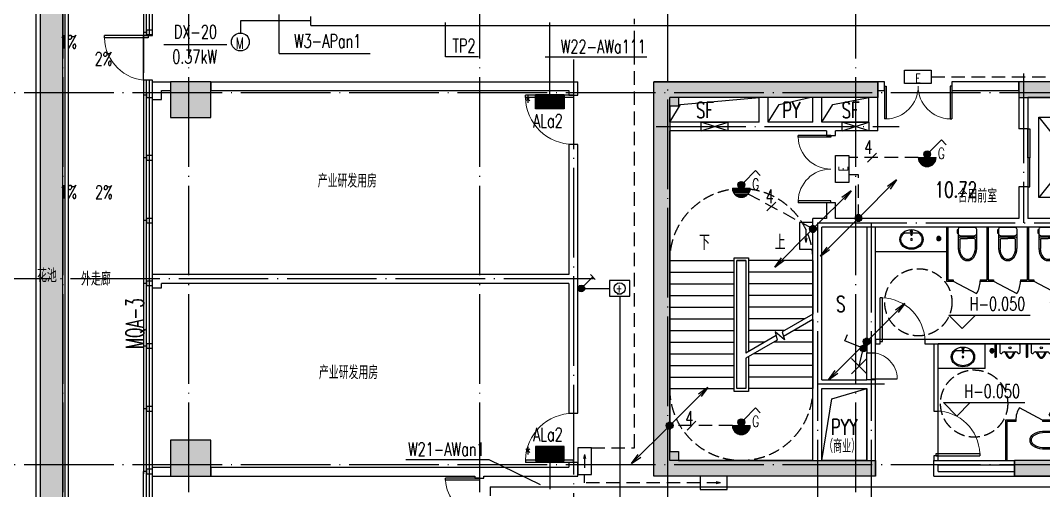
# Model space of a CAD drawing. Extents: x 1980812 to 2226895, y -554123 to 281606.
# Drawn here: x 1992917 to 2015767, y 109814 to 120303 of the extents above; entities that cross this region are included whole.
import ezdxf
from ezdxf.enums import TextEntityAlignment as Align

# ---------------------------------------------------------------- set-up
doc = ezdxf.new("R2010")
doc.units = 0
doc.header["$LTSCALE"] = 1000
doc.header["$MEASUREMENT"] = 0
for name, pattern in [('CONTINOUS', [0]), ('DASH', [0.35, 0.25, -0.1]), ('DOTE', [2.42, 2, -0.2, 0.02, -0.2]), ('DQXX', [4.5, 3, -1.5])]:
    doc.linetypes.add(name, pattern=pattern)
for name, color, linetype in [('$TD_AUDIT_GENERATED_(158)', 8, 'Continuous'), ('$TD_AUDIT_GENERATED_(1F3)', 7, 'Continuous'), ('$TD_AUDIT_GENERATED_(210)', 8, 'Continuous'), ('$TD_AUDIT_GENERATED_(24E)', 8, 'Continuous'), ('$TD_AUDIT_GENERATED_(2762)', 8, 'Continuous'), ('$TD_AUDIT_GENERATED_(276D)', 8, 'Continuous'), ('$TD_AUDIT_GENERATED_(2A51)', 8, 'Continuous'), ('$TD_AUDIT_GENERATED_(356C)', 8, 'Continuous'), ('$TD_AUDIT_GENERATED_(517)', 8, 'CONTINOUS'), ('$TD_AUDIT_GENERATED_(54A)', 8, 'Continuous'), ('1', 1, 'Continuous'), ('A-FLOR-LAND', 8, 'Continuous'), ('A-FLOR-PFIX', 8, 'Continuous'), ('A-FLOR-TPTN', 8, 'Continuous'), ('COLU', 8, 'Continuous'), ('COLU_HATCH', 8, 'Continuous'), ('CURTWALL', 8, 'Continuous'), ('DIM_ELEV', 8, 'Continuous'), ('DIM_SYMB', 8, 'Continuous'), ('dote', 8, 'DOTE'), ('DQ1', 1, 'Continuous'), ('DQ2', 2, 'Continuous'), ('DQ7', 7, 'Continuous'), ('DQK1', 1, 'Continuous'), ('DQK7', 7, 'Continuous'), ('DQqj', 1, 'Continuous'), ('DQX', 2, 'DQXX'), ('LINE', 8, 'Continuous'), ('PUB_TEXT', 8, 'Continuous'), ('STAIR', 8, 'Continuous'), ('WALL', 7, 'Continuous'), ('WINDOW', 8, 'Continuous')]:
    doc.layers.add(name, color=color, linetype=linetype)
doc.styles.add('_TCH_DIM', font='SIMPLEX', dxfattribs={"bigfont": 'GBCBIG'})
doc.styles.add('D8', font='txtw.shx', dxfattribs={"width": 0.7, "bigfont": 'hztxtw.shx'})
doc.styles.add('HZF', font='ROMANS2', dxfattribs={"width": 0.7, "bigfont": 'HZDF2'})
doc.styles.add('HZTXTW', font='txtw.shx', dxfattribs={"width": 0.6, "bigfont": 'hztxtw.shx'})

# ---------------------------------------------------------------- blocks, each defined once
blk = doc.blocks.new('$TD_AUDIT_GENERATED_(9F)')
at = {"layer": 'dote'}
for p, q in [((-2800, 30469), (-2800, -6248)), ((0, 30469), (0, -6248)), ((6500, 30469), (6500, -6248)), ((14900, 30469), (14900, -6248)), ((10700, 29972), (10700, -5320)), ((56413, 15600), (-8454, 15600)), ((9046, 11450), (-6998, 11450)), ((56413, 7300), (-8454, 7300))]:
    blk.add_line(p, q, dxfattribs=at)
blk = doc.blocks.new('$DorLib2D$00000001')
for p, q in [((0.45, 0.975), (0.5, 0.975)), ((0.45, 0), (0.45, 0.975)), ((0.5, 0), (0.5, 0.975)), ((0.5, 0), (0.45, 0))]:
    blk.add_line(p, q)
at = {"lineweight": 13}
blk.add_arc((0.475, 0), 0.975, 91.4693, 180, dxfattribs=at)
blk = doc.blocks.new('$DorLib2D$00000002')
for p, q in [((-0.5, 0), (-0.5, 0.4875)), ((-0.475, 0.4875), (-0.5, 0.4875)), ((-0.475, 0), (-0.475, 0.4875)), ((0.475, 0), (0.475, 0.4875)), ((0.475, 0.4875), (0.5, 0.4875)), ((0.5, 0), (0.5, 0.4875)), ((-0.5, 0), (-0.475, 0)), ((0.5, 0), (0.475, 0))]:
    blk.add_line(p, q)
at = {"lineweight": 13}
for centre, start, end in [((-0.4875, 0), 0, 88.53072), ((0.4875, 0), 91.46928, 180)]:
    blk.add_arc(centre, 0.4875, start, end, dxfattribs=at)
blk = doc.blocks.new('A$C5CD355C1')
at = {"layer": 'A-FLOR-LAND'}
h = blk.add_hatch(dxfattribs=at)
h.set_pattern_fill('GRASS', color=256, scale=50)
h.set_pattern_definition([(90, (-3008715.91, 301493.59), (-99.7795475, 99.7795475), [26.458066, -173.101015]), (45, (-3008715.91, 301493.6), (-99.7796155, 99.7796155), [26.458066, -114.651615]), (135, (-3008715.91, 301493.6), (-99.7796155, -99.7796155), [26.458066, -114.651615])])
h.paths.add_polyline_path([(-2800, 2700), (48900, 2700), (48900, -26200), (-2800, -26200)], flags=16)
h.paths.add_polyline_path([(-3300, 3200), (49400, 3200), (49400, -26700), (-3300, -26700)])
at = {"layer": '$TD_AUDIT_GENERATED_(158)'}
for p, q in [((-3400, -26750), (-3400, 3300)), ((-3300, -26650), (-3300, 3200))]:
    blk.add_line(p, q, dxfattribs=at)
at = {"layer": '$TD_AUDIT_GENERATED_(24E)'}
for p, q in [((-2800, -26150), (-2800, 2700)), ((-2750, -26100), (-2750, 2650)), ((-2680, -26030), (-2680, 2580))]:
    blk.add_line(p, q, dxfattribs=at)
at = {"layer": 'CURTWALL'}
for p, q in [((-1000, -5650), (-1000, -6420)), ((-933, -6420), (-933, -5650)), ((-867, -6420), (-867, -5650)), ((-800, -6420), (-800, -5650)), ((-1000, -5800), (-1000, -7250)), ((-1000, -7420), (-1000, -6420)), ((-1000, -6420), (-800, -6420)), ((-800, -7420), (-1000, -7420)), ((-1000, -7420), (-1000, -16150)), ((-933, -16150), (-933, -7420)), ((-867, -16150), (-867, -7420)), ((-800, -16150), (-800, -7420)), ((-1000, -25280), (-1000, -16150)), ((-933, -25280), (-933, -16150)), ((-867, -25280), (-867, -16150)), ((-800, -25280), (-800, -16150))]:
    blk.add_line(p, q, dxfattribs=at)
at = {"layer": 'dote'}
blk.add_line((8600, -6953), (8600, -16722), dxfattribs=at)
at = {"layer": 'WALL'}
for p, q in [((-800, -7850), (-800, -7450)), ((-800, -7450), (-400, -7450)), ((-400, -7450), (-400, -7650)), ((500, -7450), (8700, -7450)), ((500, -7450), (500, -7650)), ((8700, -7750), (8700, -7450)), ((-600, -7850), (-600, -7650)), ((-600, -7650), (-400, -7650)), ((500, -7650), (8500, -7650)), ((8500, -7650), (8500, -7750)), ((8500, -7750), (8700, -7750)), ((-800, -7850), (-600, -7850)), ((8700, -8850), (8500, -8850)), ((8500, -8850), (8500, -11750)), ((8700, -11850), (8700, -8850)), ((8500, -11750), (-800, -11750)), ((-800, -12050), (-800, -11750)), ((8700, -14850), (8700, -11850)), ((-800, -12050), (-600, -12050)), ((8500, -11950), (-600, -11950)), ((-600, -12050), (-600, -11950)), ((8500, -11950), (8500, -14850)), ((8500, -14850), (8700, -14850)), ((8700, -15950), (8500, -15950)), ((8500, -15950), (8500, -16050)), ((8700, -16250), (8700, -15950)), ((-800, -16050), (-400, -16050)), ((-400, -16050), (-400, -16250)), ((500, -16050), (6500, -16050)), ((500, -16050), (500, -16250)), ((6500, -16050), (8500, -16050)), ((-800, -16250), (-400, -16250)), ((500, -16250), (6400, -16250)), ((6400, -16250), (6400, -16300)), ((6400, -16300), (6600, -16300)), ((6600, -16300), (6600, -16250)), ((6600, -16250), (8700, -16250))]:
    blk.add_line(p, q, dxfattribs=at)
at = {"layer": 'CURTWALL', "xscale": 1000, "yscale": 1000, "zscale": 200, "rotation": 89.99999998904832}
blk.add_blockref('$DorLib2D$00000001', (-900, -6920), dxfattribs=at)
at = {"layer": 'WINDOW'}
for name, p, xscale, yscale, zscale, rotation in [('$DorLib2D$00000001', (8600, -8300), 1100, 1100, 1100, 90), ('$DorLib2D$00000001', (8600, -15400), -1100, 1100, -1100, 90), ('$DorLib2D$00000002', (6500, -17075), -1550, -1550, -1550, 270.0000000038195)]:
    blk.add_blockref(name, p, dxfattribs=dict(at, xscale=xscale, yscale=yscale, zscale=zscale, rotation=rotation))
blk = doc.blocks.new('A$C312424F2')
at = {"layer": '$TD_AUDIT_GENERATED_(1F3)', "style": 'D8', "width": 0.7}
for p in [(3551, -9712), (3578, -13987)]:
    blk.add_text('\\M+5B2FA\\M+5D2B5\\M+5D1D0\\M+5B7A2\\M+5D3C3\\M+5B7BF', height=300, rotation=0.0006, dxfattribs=at).set_placement(p, align=Align.MIDDLE_CENTER)
blk = doc.blocks.new('$TD_AUDIT_GENERATED_(2768)')
at = {"layer": '$TD_AUDIT_GENERATED_(276D)'}
blk.add_line((115028288, 22648046), (115028222, 22648046), dxfattribs=at)
for points in [[(115028222, 22648096), (115028225, 22648096), (115028225, 22647996), (115028222, 22647996)], [(115028288, 22648096), (115028422, 22648096), (115028422, 22647996), (115028288, 22647996)]]:
    blk.add_lwpolyline(points, close=True, dxfattribs=at)
blk = doc.blocks.new('$TD_AUDIT_GENERATED_(2763)')
at = {"layer": 'WINDOW', "xscale": -1, "rotation": 180}
for p in [(-115029222, 22641696), (-115029222, 22640296), (-115029222, 22638896), (-115029222, 22637496), (-115029222, 22636096), (-115029222, 22634696), (-115029222, 22633296), (-115029222, 22631896)]:
    blk.add_blockref('$TD_AUDIT_GENERATED_(2768)', p, dxfattribs=at)
blk = doc.blocks.new('A-WC4')
for p, q in [((-200, 475), (-200, 40)), ((200, 40), (200, 475)), ((-228, 57), (-228, 130)), ((-228, 130), (-210, 130)), ((-210, 57), (-228, 57)), ((-210, 130), (-210, 115)), ((-210, 115), (-200, 115)), ((-210, 72), (-210, 115)), ((-200, 72), (-210, 72)), ((-210, 72), (-210, 57)), ((180, 220), (-180, 220)), ((-160, 190), (160, 190)), ((-160, 0), (160, 0))]:
    blk.add_line(p, q)
at = {"color": 251}
for p, q in [((-170, 270), (-170, 476)), ((170, 270), (170, 475)), ((-150, 250), (0, 250)), ((150, 250), (0, 250))]:
    blk.add_line(p, q, dxfattribs=at)
for centre, radius, start, end in [((189, 460), 389, 144.5404, 177.815), ((0, 590), 160, 90, 143.2005), ((0, 590), 160, 36.7995, 90), ((-189, 460), 389, 2.185, 35.4596), ((-180, 240), 20, 180, 270), ((180, 240), 20, 270, 0), ((-160, 150), 40, 90, 180), ((-160, 40), 40, 180, 270), ((160, 150), 40, 0, 90), ((160, 40), 40, 270, 0)]:
    blk.add_arc(centre, radius, start, end)
for centre, radius, start, end in [((0, 590), 130, 90, 143.0508), ((0, 590), 130, 36.9492, 90), ((189, 460), 359, 144.5982, 177.815), ((-189, 460), 359, 2.185, 35.4018), ((-150, 270), 20, 180, 270), ((150, 270), 20, 270, 0)]:
    blk.add_arc(centre, radius, start, end, dxfattribs=at)
blk = doc.blocks.new('A-UR2')
for p, q in [((-61, 284), (-116, 188)), ((116, 188), (61, 284)), ((-225, 190), (-225, 30)), ((-195, 0), (195, 0)), ((-168, 190), (-171, 199)), ((154, 180), (-154, 180)), ((171, 199), (168, 190)), ((225, 30), (225, 190))]:
    blk.add_line(p, q)
at = {"color": 252}
for p, q in [((-39, 272), (-91, 180)), ((91, 180), (39, 272))]:
    blk.add_line(p, q, dxfattribs=at)
blk.add_circle((0, 90), 25, dxfattribs=at)
for centre, radius, start, end in [((0, 250), 70, 29.4871, 150.5129), ((-198, 190), 27.5, 18.9246, 180), ((-195, 30), 30, 180, 270), ((-154, 195), 15, 198.9246, 270), ((-129, 195), 15, 270, 330.5129), ((129, 195), 15, 209.4871, 270), ((154, 195), 15, 270, 341.0754), ((198, 190), 27.5, 0, 161.0754), ((195, 30), 30, 270, 0)]:
    blk.add_arc(centre, radius, start, end)
blk.add_arc((0, 250), 45, 29.4871, 150.5129, dxfattribs=at)
blk = doc.blocks.new('A-SINK-4')
for p, q in [((-158, 126), (-13, 126)), ((-13, 78), (-13, 170)), ((13, 78), (-13, 78)), ((13, 170), (13, 78)), ((13, 126), (158, 126))]:
    blk.add_line(p, q)
blk.add_circle((0, 270), 20)
for centre, radius, start, end in [((0, 88), 19.5, 133.6408, 46.2627), ((0, 170), 13.5, 0, 180)]:
    blk.add_arc(centre, radius, start, end)
at = {"extrusion": (0, 0, -1)}
blk.add_ellipse((0, 270), major_axis=(260, 0), ratio=0.846154, dxfattribs=at)
blk.add_ellipse((0, 270), major_axis=(-235, 0), ratio=0.829787, start_param=2.310338, end_param=7.11444)
blk = doc.blocks.new('$TwtSys$00000141')
for p, q in [((-94, 8), (-10, 92)), ((-94, 8), (-10, 92)), ((-87, -35), (35, 87)), ((-87, -35), (35, 87)), ((-66, -66), (66, 66)), ((-66, -66), (66, 66)), ((-32, -87), (88, 33)), ((-32, -87), (88, 33)), ((11, -92), (92, -11)), ((11, -92), (92, -11))]:
    blk.add_line(p, q)
blk.add_circle((0, 0), 94)
blk.add_circle((0, 0), 94)
blk = doc.blocks.new('tbharthaergar')
at = {"layer": '$TD_AUDIT_GENERATED_(517)'}
blk.add_lwpolyline([(4750, -6300), (4974, -5742), (6050, -5600)], dxfattribs=at)
blk.add_lwpolyline([(4750, -5600), (6050, -5600), (6050, -6300), (4750, -6300)], close=True, dxfattribs=at)
at = {"layer": 'A-FLOR-PFIX'}
for p, q in [((2035, -3550), (458, -3550)), ((2900, -6150), (2900, -5600)), ((2900, -6150), (1850, -6150))]:
    blk.add_line(p, q, dxfattribs=at)
at = {"layer": 'A-FLOR-TPTN'}
for p, q in [((2965, -3000), (2965, -4170)), ((3835, -3000), (3835, -4170)), ((3865, -3000), (3865, -4170)), ((4735, -3000), (4735, -4541)), ((4765, -3000), (4765, -4541)), ((4735, -3604), (4735, -4541)), ((4765, -3604), (4765, -4541)), ((2185, -4170), (2185, -4200)), ((2185, -4200), (2705, -4475)), ((2785, -4170), (2785, -4200)), ((2785, -4170), (2935, -4170)), ((2965, -4170), (3085, -4170)), ((3085, -4170), (3085, -4200)), ((3085, -4200), (3605, -4475)), ((3685, -4170), (3835, -4170)), ((3685, -4170), (3685, -4200)), ((3685, -4200), (3985, -4200)), ((3865, -4170), (3985, -4170)), ((3985, -4170), (3985, -4200)), ((3985, -4200), (4505, -4475)), ((4585, -4170), (4735, -4170)), ((4585, -4170), (4585, -4200)), ((4585, -4200), (4735, -4200)), ((4765, -4541), (4735, -4541)), ((4750, -5346), (4352, -4661)), ((4735, -5346), (4735, -5500)), ((4765, -5346), (4735, -5346)), ((4765, -5346), (4765, -5500)), ((3110, -5600), (3110, -5900)), ((3140, -5600), (3140, -5900)), ((3810, -5600), (3810, -5900)), ((3840, -5600), (3840, -5900)), ((3110, -5900), (3140, -5900)), ((3810, -5900), (3840, -5900)), ((4750, -6400), (4322, -7192)), ((4180, -7300), (3660, -7025)), ((3350, -7300), (3350, -8200)), ((3580, -7300), (3350, -7300)), ((3580, -7300), (3580, -7330)), ((4650, -7300), (4180, -7300)), ((4180, -7300), (4180, -7330)), ((3380, -7330), (3380, -8200)), ((3580, -7330), (3380, -7330)), ((4650, -7330), (4180, -7330)), ((3380, -8200), (3350, -8200))]:
    blk.add_line(p, q, dxfattribs=at)
for points in [[(2035, -3000), (2035, -4200), (2185, -4200)], [(2065, -3000), (2065, -4170), (2185, -4170)], [(2935, -3000), (2935, -4170)], [(2785, -4200), (2965, -4200)], [(2935, -4200), (3085, -4200)]]:
    blk.add_lwpolyline(points, dxfattribs=at)
for centre, radius, start, end in [((2273, -4200), 512, 327.4617, 359.9502), ((3173, -4200), 512, 327.4617, 359.9502), ((4073, -4200), 512, 327.4617, 359.9502), ((4836, -5532), 997, 95.7943, 119.0455), ((4092, -7300), 512, 147.4617, 179.9502), ((4723, -6508), 792, 239.6591, 271.9796)]:
    blk.add_arc(centre, radius, start, end, dxfattribs=at)
at = {"layer": 'LINE', "linetype": 'DASH'}
for centre in [(1404, -4673), (2650, -6933)]:
    blk.add_circle(centre, 750, dxfattribs=at)
at = {"layer": 'WALL'}
for p, q in [((550, -5500), (450, -5500)), ((450, -5500), (450, -5600)), ((450, -5600), (550, -5600)), ((550, -5600), (550, -5500)), ((1850, -5500), (1550, -5500)), ((1550, -5500), (1550, -5600)), ((1550, -5600), (1750, -5600)), ((1750, -5600), (1750, -7100)), ((4750, -5500), (1850, -5500)), ((1850, -7100), (1850, -5600)), ((4650, -5600), (1850, -5600)), ((4650, -5600), (4650, -6400)), ((6150, -5500), (4750, -5500)), ((6150, -5600), (4750, -5600)), ((4750, -5600), (4750, -6300)), ((6150, -5600), (6150, -5500)), ((4750, -6300), (6150, -6300)), ((6150, -6300), (6150, -6400)), ((4650, -6400), (6150, -6400)), ((1750, -7100), (1850, -7100)), ((4650, -8200), (4650, -7300)), ((4650, -7300), (4750, -7300)), ((4750, -8200), (4750, -7300)), ((1850, -8100), (1750, -8100)), ((1750, -8100), (1750, -8200)), ((1750, -8200), (1850, -8200)), ((1850, -8200), (1850, -8100)), ((4650, -8200), (4750, -8200))]:
    blk.add_line(p, q, dxfattribs=at)
at = {"layer": 'WINDOW'}
for p, q in [((1550, -5500), (550, -5500)), ((1850, -8100), (1850, -7100))]:
    blk.add_line(p, q, dxfattribs=at)
at = {"layer": '$TD_AUDIT_GENERATED_(54A)', "xscale": 0.5, "yscale": -0.5, "zscale": 0.5, "rotation": 180.0000000027541}
for p in [(1861, -3250), (3049, -5755)]:
    blk.add_blockref('$TwtSys$00000141', p, dxfattribs=at)
at = {"layer": 'A-FLOR-PFIX', "xscale": -1, "rotation": 180}
for name, p in [('A-SINK-4', (1250, -3000)), ('A-WC4', (2500, -3000)), ('A-WC4', (3400, -3000)), ('A-WC4', (4300, -3000)), ('A-WC4', (5450, -3000)), ('A-SINK-4', (2400, -5623))]:
    blk.add_blockref(name, p, dxfattribs=at)
at = {"layer": 'A-FLOR-PFIX', "rotation": 180}
for p in [(3450, -5600), (4150, -5600)]:
    blk.add_blockref('A-UR2', p, dxfattribs=at)
at = {"layer": 'A-FLOR-PFIX', "extrusion": (0, 0, -1), "zscale": -1, "rotation": 270}
blk.add_blockref('A-WC4', (-4650, -7750), dxfattribs=at)
at = {"layer": 'A-FLOR-PFIX', "extrusion": (0, 0, -1), "xscale": -1, "zscale": -1}
blk.add_blockref('A-WC4', (-5450, -8200), dxfattribs=at)
at = {"layer": 'WINDOW', "yscale": -1000}
for p, xscale, zscale, rotation in [((1050, -5550), 1000, 1000, 180.0000000140501), ((1800, -7600), -1000, -1000, 90.00000001289553)]:
    blk.add_blockref('$DorLib2D$00000001', p, dxfattribs=dict(at, xscale=xscale, zscale=zscale, rotation=rotation))
blk = doc.blocks.new('$DorLib2D$00000003')
blk.add_line((0.47, 0), (0.47, 0.97))
at = {"lineweight": 13}
blk.add_arc((0.47, 0), 0.97, 90, 180, dxfattribs=at)
blk = doc.blocks.new('A$C1E3758D0')
at = {"layer": '$TD_AUDIT_GENERATED_(1F3)'}
blk.add_line((-2500, -700), (-2500, -2000), dxfattribs=at)
at = {"layer": '$TD_AUDIT_GENERATED_(210)'}
for p, q in [((-9800, -750), (-9200, -550)), ((-9200, -750), (-9800, -550)), ((-6650, -750), (-6050, -550)), ((-6050, -750), (-6650, -550))]:
    blk.add_line(p, q, dxfattribs=at)
for points in [[(-10500, -550), (-10258, -162), (-8500, 0)], [(-8300, -550), (-8058, -162), (-7375, 0)], [(-7100, -550), (-6858, -162), (-6050, 0)], [(-7100, -8100), (-6877, -6726), (-6100, -6500)]]:
    blk.add_lwpolyline(points, dxfattribs=at)
for points in [[(-9800, -550), (-9200, -550), (-9200, -750), (-9800, -750)], [(-6650, -550), (-6050, -550), (-6050, -750), (-6650, -750)]]:
    blk.add_lwpolyline(points, close=True, dxfattribs=at)
at = {"layer": '$TD_AUDIT_GENERATED_(24E)'}
blk.add_lwpolyline([(-7100, -6500), (-6100, -6500), (-6100, -8100), (-7100, -8100)], close=True, dxfattribs=at)
at = {"layer": 'DIM_ELEV'}
for p, q in [((-3968, -5161), (-4268, -4861)), ((-4268, -4861), (-2450, -4861)), ((-3968, -5161), (-3668, -4861)), ((-4086, -7112), (-4386, -6812)), ((-4386, -6812), (-2568, -6812)), ((-4086, -7112), (-3786, -6812))]:
    blk.add_line(p, q, dxfattribs=at)
at = {"layer": 'DIM_SYMB'}
for points in [[(-9750, -3510, 0, 0, 0), (-9750, -7100, 0, 0, 0), (-8050, -7100, 0, 0, 0), (-8050, -5760, 80, 0, 0), (-8050, -5460, 0, 0, 0)], [(-8050, -3510, 0, 0, 0), (-8050, -4900, 80, 0, 0), (-8050, -5200, 0, 0, 0)]]:
    blk.add_lwpolyline(points, format="xyseb", dxfattribs=at)
at = {"layer": 'dote'}
for p, q in [((-2600, 535), (-2600, -2803)), ((-10800, -650), (-5378, -650)), ((-7200, -2800), (-7200, -9566)), ((-7200, -2800), (-200, -2800)), ((-6000, -2800), (-6000, -9566)), ((-5700, -6400), (-7200, -6400))]:
    blk.add_line(p, q, dxfattribs=at)
at = {"layer": 'STAIR'}
for p, q in [((-10500, -6500), (-10500, -3640)), ((-10500, -3640), (-9060, -3640)), ((-9060, -3580), (-8740, -3580)), ((-9060, -6560), (-9060, -3580)), ((-9000, -6500), (-9000, -3640)), ((-9000, -3640), (-8800, -3640)), ((-9000, -6500), (-9000, -3640)), ((-8800, -3640), (-9000, -3640)), ((-8800, -3640), (-8800, -5705)), ((-8800, -3640), (-8800, -5705)), ((-8740, -3580), (-8740, -5671)), ((-7300, -3640), (-8740, -3640)), ((-7300, -3640), (-7300, -4839)), ((-10500, -3900), (-9060, -3900)), ((-7300, -3900), (-8740, -3900)), ((-10500, -4160), (-9060, -4160)), ((-7300, -4160), (-8740, -4160)), ((-10500, -4420), (-9060, -4420)), ((-7300, -4420), (-8740, -4420)), ((-10500, -4680), (-9060, -4680)), ((-7300, -4680), (-8740, -4680)), ((-10500, -4940), (-9060, -4940)), ((-7475, -4940), (-8740, -4940)), ((-7300, -4839), (-7986, -5235)), ((-7300, -4955), (-7959, -5335)), ((-7300, -4955), (-7300, -6500)), ((-10500, -5200), (-9060, -5200)), ((-7925, -5200), (-8740, -5200)), ((-7939, -5407), (-8145, -5235)), ((-8145, -5235), (-8097, -5415)), ((-7986, -5235), (-7939, -5407)), ((-7300, -5200), (-7725, -5200)), ((-10500, -5460), (-9060, -5460)), ((-8124, -5315), (-8800, -5705)), ((-8097, -5415), (-8800, -5821)), ((-8375, -5460), (-8740, -5460)), ((-7300, -5460), (-8175, -5460)), ((-10500, -5720), (-9060, -5720)), ((-8800, -5821), (-8800, -6500)), ((-8800, -5821), (-8800, -6500)), ((-8740, -5786), (-8740, -6560)), ((-7300, -5720), (-8625, -5720)), ((-10500, -5980), (-9060, -5980)), ((-7300, -5980), (-8740, -5980)), ((-10500, -6240), (-9060, -6240)), ((-7300, -6240), (-8740, -6240)), ((-10500, -6500), (-9060, -6500)), ((-8740, -6560), (-9060, -6560)), ((-8800, -6500), (-9000, -6500)), ((-7300, -6500), (-8740, -6500))]:
    blk.add_line(p, q, dxfattribs=at)
at = {"layer": 'STAIR', "linetype": 'DASH'}
for centre, start, end in [((-8900, -3640), 0, 180), ((-8900, -6500), 180, 360)]:
    blk.add_arc(centre, 1600, start, end, dxfattribs=at)
at = {"layer": 'WALL'}
for p, q in [((-8400, 350), (-10850, 350)), ((-10850, -650), (-10850, 350)), ((-7200, 350), (-8400, 350)), ((-5850, 350), (-7200, 350)), ((-5850, -750), (-5850, 350)), ((-2700, 350), (-2700, -700)), ((-100, 350), (-2700, 350)), ((-2500, 0), (-2500, -700)), ((-200, 0), (-2500, 0)), ((-8500, 0), (-10500, 0)), ((-10500, -550), (-10500, 0)), ((-8500, -550), (-8500, 0)), ((-7300, 0), (-8300, 0)), ((-8300, -550), (-8300, 0)), ((-7300, -550), (-7300, 0)), ((-7100, -550), (-7100, 0)), ((-6050, 0), (-7100, 0)), ((-6050, -550), (-6050, 0)), ((-10850, -8450), (-10850, -650)), ((-8500, -550), (-10500, -550)), ((-7300, -550), (-8300, -550)), ((-6900, -550), (-7100, -550)), ((-6050, -550), (-6900, -550)), ((-8400, -750), (-10500, -750)), ((-10500, -8100), (-10500, -750)), ((-7200, -750), (-8400, -750)), ((-7000, -750), (-7200, -750)), ((-7000, -750), (-7000, -850)), ((-7000, -850), (-6800, -850)), ((-5850, -750), (-6800, -750)), ((-6800, -850), (-6800, -750)), ((-2500, -700), (-2700, -700)), ((-2700, -2000), (-2700, -2700)), ((-2500, -2000), (-2700, -2000)), ((-2500, -2000), (-2500, -2700)), ((-6800, -2350), (-7000, -2350)), ((-7000, -2350), (-7000, -2700)), ((-6800, -2700), (-6800, -2350)), ((-7300, -6400), (-7300, -2700)), ((-7000, -2700), (-7300, -2700)), ((-2700, -2700), (-6800, -2700)), ((-200, -2700), (-2500, -2700)), ((-7100, -6300), (-7100, -2900)), ((-6900, -2900), (-7100, -2900)), ((-2600, -2900), (-6900, -2900)), ((-6100, -2900), (-6100, -5700)), ((-5900, -2900), (-6100, -2900)), ((-5900, -5700), (-5900, -2900)), ((-200, -2900), (-2600, -2900)), ((-5800, -5400), (-5900, -5400)), ((-5900, -5400), (-5900, -5500)), ((-5800, -5500), (-5800, -5400)), ((-200, -5400), (-4800, -5400)), ((-4800, -5400), (-4800, -5500)), ((-6100, -5700), (-5900, -5700)), ((-5900, -5500), (-5800, -5500)), ((-4800, -5500), (-200, -5500)), ((-7100, -6300), (-6100, -6300)), ((-5900, -6300), (-6100, -6300)), ((-5900, -6400), (-5900, -6300)), ((-7300, -8100), (-7300, -6400)), ((-7100, -6500), (-6100, -6500)), ((-7100, -8100), (-7100, -6500)), ((-6100, -8100), (-6100, -6500)), ((-5900, -8100), (-5900, -6400)), ((-7300, -8100), (-10500, -8100)), ((-6100, -8100), (-7100, -8100)), ((-5900, -8100), (-5900, -8100)), ((-5900, -8450), (-5900, -8100)), ((-4600, -8100), (-2800, -8100)), ((-4600, -8450), (-4600, -8100)), ((-4500, -8200), (-2800, -8200)), ((-4500, -8350), (-4500, -8200)), ((-2800, -8100), (-2800, -8200)), ((-200, -8100), (-2800, -8100)), ((-2800, -8450), (-2800, -8100)), ((-7200, -8450), (-10850, -8450)), ((-6000, -8450), (-7200, -8450)), ((-5900, -8450), (-6000, -8450)), ((-4600, -8450), (-2800, -8450)), ((-4500, -8350), (-2800, -8350)), ((-100, -8450), (-2800, -8450))]:
    blk.add_line(p, q, dxfattribs=at)
at = {"layer": 'WINDOW', "color": 3}
for p, q in [((-828, -444), (-2253, -2233)), ((-2253, -444), (-828, -2233))]:
    blk.add_line(p, q, dxfattribs=at)
at = {"layer": 'WINDOW'}
for p, q in [((-4800, -5400), (-5800, -5400)), ((-6100, -6300, 200), (-6100, -5700, 200)), ((-5900, -6300, 200), (-5900, -5700, 200))]:
    blk.add_line(p, q, dxfattribs=at)
at = {"layer": 'WINDOW', "color": 3}
blk.add_lwpolyline([(-2253, -444), (-828, -444), (-828, -2233), (-2253, -2233)], close=True, dxfattribs=at)
at = {"layer": 'WINDOW'}
for points in [[(-2459, -1350), (-2500, -1350), (-2500, -700), (-2459, -700)], [(-2459, -1350), (-2500, -1350), (-2500, -2000), (-2459, -2000)]]:
    blk.add_lwpolyline(points, close=True, dxfattribs=at)
at = {"layer": 'WALL'}
blk.add_blockref('tbharthaergar', (-6350, 100), dxfattribs=at)
at = {"layer": 'WINDOW'}
for name, p, xscale, yscale, zscale, rotation in [('$DorLib2D$00000002', (-6900, -1600), 1500, 1500, 1500, 90.00000000192348), ('$DorLib2D$00000001', (-5300, -5450), 1000, -1000, 1000, 180.0000000140488), ('$DorLib2D$00000003', (-6000, -6000), -600, -600, -600, 90.00000000361328)]:
    blk.add_blockref(name, p, dxfattribs=dict(at, xscale=xscale, yscale=yscale, zscale=zscale, rotation=rotation))
at = {"layer": '$TD_AUDIT_GENERATED_(1F3)'}
for s, height, style, width, p in [('SF', 350, 'HZF', 0.7, (-9713, -284)), ('PY', 350, 'HZF', 0.7, (-7782, -284)), ('SF', 350, 'HZF', 0.7, (-6460, -284)), ('10.72', 350, 'HZF', 0.7, (-4106, -2059)), ('\\M+5A3A8\\M+5C9CC\\M+5D2B5\\M+5A3A9', 300, 'HZTXTW', 0.5, (-6648, -7783))]:
    blk.add_text(s, height=height, dxfattribs=dict(at, style=style, width=width)).set_placement(p, align=Align.MIDDLE_CENTER)
at = {"layer": '$TD_AUDIT_GENERATED_(1F3)', "style": 'D8', "width": 0.7}
blk.add_text('\\M+5BACF\\M+5D3C3\\M+5C7B0\\M+5CAD2', height=300, rotation=0.0006, dxfattribs=at).set_placement((-3629, -2198), align=Align.MIDDLE_CENTER)
at = {"layer": '$TD_AUDIT_GENERATED_(356C)', "style": 'HZF', "width": 0.7}
for s, p in [('S', (-6677, -4610)), ('PYY', (-6601, -7356))]:
    blk.add_text(s, height=350, dxfattribs=at).set_placement(p, align=Align.MIDDLE_CENTER)
at = {"layer": 'PUB_TEXT', "style": '_TCH_DIM'}
for s, p in [('\\M+5CFC2', (-9845, -3405)), ('\\M+5C9CF', (-8154, -3405))]:
    blk.add_text(s, height=337.6, dxfattribs=at).set_placement(p)
at = {"layer": 'PUB_TEXT', "style": '_TCH_DIM', "width": 0.705882}
for p in [(-3800, -4756), (-3918, -6707)]:
    blk.add_text('H-0.050', height=297.5, dxfattribs=at).set_placement(p)
blk = doc.blocks.new('$TD_AUDIT_GENERATED_(3B77)')
at = {"layer": 'COLU_HATCH'}
h = blk.add_hatch(color=256, dxfattribs=at)
h.dxf.hatch_style = 1
h.paths.add_polyline_path([(500, 15850), (-400, 15850), (-400, 15050), (500, 15050)])
h = blk.add_hatch(color=256, dxfattribs=at)
h.dxf.hatch_style = 1
h.paths.add_polyline_path([(15400, 15850), (15400, 15500), (10950, 15500), (10950, 15300), (10750, 15300), (10750, 7600), (10950, 7600), (10950, 7400), (15350, 7400), (15350, 7050), (10400, 7050), (10400, 15850)])
h = blk.add_hatch(color=256, dxfattribs=at)
h.dxf.hatch_style = 1
h.paths.add_polyline_path([(18550, 15850), (23650, 15850), (23650, 14850), (23450, 14850), (23450, 15500), (18550, 15500)])
h = blk.add_hatch(color=256, dxfattribs=at)
h.dxf.hatch_style = 1
h.paths.add_polyline_path([(18450, 7050), (23650, 7050), (23650, 8050), (23450, 8050), (23450, 7400), (18450, 7400)])
h = blk.add_hatch(color=256, dxfattribs=at)
h.dxf.hatch_style = 1
h.paths.add_polyline_path([(500, 7850), (-400, 7850), (-400, 7050), (500, 7050)])
at = {"layer": 'COLU'}
for points in [[(500, 15850), (-400, 15850), (-400, 15050), (500, 15050)], [(15400, 15850), (15400, 15500), (10950, 15500), (10950, 15300), (10750, 15300), (10750, 7600), (10950, 7600), (10950, 7400), (15350, 7400), (15350, 7050), (10400, 7050), (10400, 15850)], [(23650, 14850), (23650, 15850), (18550, 15850), (18550, 15500), (21050, 15500), (21050, 7400), (18450, 7400), (18450, 7050), (23650, 7050), (23650, 8050), (23450, 8050), (23450, 7400), (21250, 7400), (21250, 15500), (23450, 15500), (23450, 14850)], [(500, 7850), (-400, 7850), (-400, 7050), (500, 7050)]]:
    blk.add_lwpolyline(points, close=True, dxfattribs=at)
blk = doc.blocks.new('dd')
at = {"layer": 'DQK1', "color": 1}
for p, q in [((-200, 100), (200, 100)), ((-200, 92), (200, 92)), ((-196, 62), (196, 62)), ((-188, 32), (188, 32)), ((-174, 2), (174, 2)), ((-154, -28), (154, -28)), ((-122, -58), (122, -58)), ((-68, -88), (68, -88))]:
    blk.add_line(p, q, dxfattribs=at)
blk.add_arc((0, 100), 200, 180, 0, dxfattribs=at)
blk = doc.blocks.new('*X249')
at = {"color": 0}
for p, q in [((5315, 4110), (5515, 4110)), ((5320, 4140), (5510, 4140)), ((5320, 4080), (5510, 4080)), ((5335, 4170), (5495, 4170)), ((5335, 4050), (5495, 4050)), ((5371, 4200), (5459, 4200)), ((5372, 4020), (5459, 4020))]:
    blk.add_line(p, q, dxfattribs=at)
blk = doc.blocks.new('kg')
at = {"layer": 'DQK1'}
for p, q in [((53, 53), (318, 318)), ((318, 318), (424, 212))]:
    blk.add_line(p, q, dxfattribs=at)
blk.add_circle((0, 0), 75, dxfattribs=at)
at = {"layer": 'DQK1', "xscale": 0.75, "yscale": 0.75, "zscale": 0.75}
blk.add_blockref('*X249', (-4061, -3083), dxfattribs=at)
at = {"layer": 'DQK7', "style": 'D8', "width": 0.7}
blk.add_text('G', height=250, dxfattribs=at).set_placement((241, -107))
blk = doc.blocks.new('*X251')
at = {"color": 0}
for p, q in [((144, 3000), (256, 3000)), ((126, 2940), (274, 2940)), ((128, 2970), (272, 2970)), ((137, 2910), (263, 2910)), ((173, 2880), (227, 2880))]:
    blk.add_line(p, q, dxfattribs=at)
blk = doc.blocks.new('j')
at = {"layer": '1', "color": 7}
blk.add_line((850, 850), (850, 850), dxfattribs=at)
blk.add_line((850, 850), (850, 850), dxfattribs=at)
blk.add_line((850, 850), (850, 850), dxfattribs=at)
blk.add_line((850, 850), (850, 850), dxfattribs=at)
blk.add_line((850, 850), (850, 850), dxfattribs=at)
blk.add_line((850, 850), (850, 850), dxfattribs=at)
blk.add_line((850, 850), (850, 850), dxfattribs=at)
blk.add_line((850, 850), (850, 850), dxfattribs=at)
blk.add_line((850, 850), (850, 850), dxfattribs=at)
blk.add_line((850, 850), (850, 850), dxfattribs=at)
blk.add_line((850, 850), (850, 850), dxfattribs=at)
blk.add_line((850, 850), (850, 850), dxfattribs=at)
blk.add_line((850, 850), (850, 850), dxfattribs=at)
blk.add_line((850, 850), (850, 850), dxfattribs=at)
blk.add_line((850, 850), (850, 850), dxfattribs=at)
blk.add_line((850, 850), (850, 850), dxfattribs=at)
blk.add_line((850, 850), (850, 850), dxfattribs=at)
blk.add_line((850, 850), (850, 850), dxfattribs=at)
at = {"layer": 'DQK1'}
blk.add_circle((0, 0), 75, dxfattribs=at)
at = {"layer": 'DQK7'}
for p, q in [((0, 0), (850, 850)), ((850, 850), (647, 703)), ((850, 850), (703, 647))]:
    blk.add_line(p, q, dxfattribs=at)
at = {"layer": 'DQK1'}
blk.add_blockref('*X251', (-200, -2950), dxfattribs=at)
blk = doc.blocks.new('dyz')
at = {"layer": 'DQK1'}
for p, q in [((-300, 0), (300, 0)), ((-300, -300), (-300, 0)), ((300, 0), (300, -300)), ((300, -300), (-300, -300))]:
    blk.add_line(p, q, dxfattribs=at)
at = {"layer": 'DQK7'}
for q in [(-58, -127), (-58, -127), (150, -150), (-58, -173), (-58, -173)]:
    blk.add_line((-150, -150), q, dxfattribs=at)
blk = doc.blocks.new('P')
at = {"layer": 'DQK7'}
blk.add_line((-100, -100), (100, 100), dxfattribs=at)
blk = doc.blocks.new('4')
at = {"layer": 'DQK7', "linetype": 'ByBlock', "style": 'D8', "width": 0.7}
blk.add_text('4', height=300, dxfattribs=at).set_placement((-100, -193))
blk = doc.blocks.new('dyk')
at = {"layer": 'DQK1'}
for p, q in [((-300, 150), (300, 150)), ((-300, -150), (-300, 150)), ((300, 150), (300, -150)), ((300, -150), (-300, -150))]:
    blk.add_line(p, q, dxfattribs=at)
at = {"layer": 'DQK7', "style": 'D8', "width": 0.7}
blk.add_text('E', height=200, dxfattribs=at).set_placement((5, -31), align=Align.MIDDLE_CENTER)
blk = doc.blocks.new('*X245')
at = {"color": 0}
for p, q in [((8700, 8370), (9500, 8370)), ((8700, 8340), (9500, 8340)), ((8700, 8310), (9500, 8310)), ((8700, 8280), (9500, 8280)), ((8700, 8250), (9500, 8250)), ((8700, 8220), (9500, 8220)), ((8700, 8190), (9500, 8190)), ((8700, 8160), (9500, 8160)), ((8700, 8130), (9500, 8130)), ((8700, 8100), (9500, 8100)), ((8700, 8070), (9500, 8070)), ((8700, 8040), (9500, 8040)), ((8700, 8010), (9500, 8010))]:
    blk.add_line(p, q, dxfattribs=at)
blk = doc.blocks.new('XM')
at = {"layer": '1'}
for p, q in [((320, 168), (-320, 168)), ((-320, 168), (-320, -152)), ((320, -152), (320, 168)), ((-320, -152), (320, -152))]:
    blk.add_line(p, q, dxfattribs=at)
at = {"layer": '1', "xscale": 0.8, "yscale": 0.8, "zscale": 0.8}
blk.add_blockref('*X245', (-7280, -6552), dxfattribs=at)
blk = doc.blocks.new('dj')
at = {"layer": 'DQK1'}
blk.add_circle((0, 0), 200, dxfattribs=at)
at = {"layer": 'DQK7', "style": 'D8', "width": 0.7}
blk.add_text('M', height=250, dxfattribs=at).set_placement((-100, -150))
blk = doc.blocks.new('FP')
at = {"layer": 'DQK1'}
for p, q in [((-225, 175), (-225, -175)), ((225, 175), (-225, 175)), ((225, -175), (225, 175)), ((-225, -175), (225, -175))]:
    blk.add_line(p, q, dxfattribs=at)
blk.add_circle((0, 0), 125, dxfattribs=at)
at = {"layer": 'DQK7', "style": 'D8', "width": 0.7}
for s, p in [('+', (-83, -89)), ('-', (-80, -202))]:
    blk.add_text(s, height=180, dxfattribs=at).set_placement(p)
blk = doc.blocks.new('*X263')
at = {"color": 0, "linetype": 'Continuous'}
for p, q in [((28109, 10830), (28307, 10830)), ((28109, 10800), (28307, 10800)), ((28118, 10860), (28297, 10860)), ((28119, 10770), (28297, 10770)), ((28141, 10890), (28274, 10890)), ((28142, 10740), (28273, 10740))]:
    blk.add_line(p, q, dxfattribs=at)
blk = doc.blocks.new('KTA')
at = {"layer": 'DQK1'}
for p, q in [((53, 53), (256, 256)), ((203, 309), (309, 203))]:
    blk.add_line(p, q, dxfattribs=at)
blk.add_circle((0, 0), 75, dxfattribs=at)
at = {"layer": 'DQK1', "xscale": 0.75, "yscale": 0.75, "zscale": 0.75, "rotation": 180}
blk.add_blockref('*X263', (21156, 8112), dxfattribs=at)
blk = doc.blocks.new('*X257')
at = {"color": 0}
for p, q in [((5315, 4110), (5515, 4110)), ((5320, 4140), (5510, 4140)), ((5320, 4080), (5510, 4080)), ((5335, 4170), (5495, 4170)), ((5335, 4050), (5495, 4050)), ((5371, 4200), (5459, 4200)), ((5372, 4020), (5459, 4020))]:
    blk.add_line(p, q, dxfattribs=at)
blk = doc.blocks.new('k1')
at = {"layer": 'DQK1'}
for p, q in [((53, 53), (318, 318)), ((318, 318), (424, 212))]:
    blk.add_line(p, q, dxfattribs=at)
blk.add_circle((0, 0), 75, dxfattribs=at)
at = {"layer": 'DQK1', "xscale": 0.75, "yscale": 0.75, "zscale": 0.75}
blk.add_blockref('*X257', (-4061, -3083), dxfattribs=at)
blk = doc.blocks.new('DQZ')
at = {"layer": 'DQK1'}
for q in [(-170, 170), (-170, -170), (170, 170), (170, -170)]:
    blk.add_line((0, 0), q, dxfattribs=at)
at = {"layer": 'DQK1', "ltscale": 0.08}
blk.add_line((-170, -170), (170, -170), dxfattribs=at)

msp = doc.modelspace()

# ---------------------------------------------------------------- linework, layer by layer
at = {"layer": 'DIM_SYMB'}
for points in [[(1993667.1, 120590.2, 0, 0, 0), (1993667.1, 119289.2, 80, 0, 0), (1993667.1, 118989.2, 0, 0, 0)], [(1994769.4, 120254.9, 0, 0, 0), (1994397.6, 119088.8, 80, 0, 0), (1994306.4, 118802.9, 0, 0, 0)], [(1993667.1, 115713.2, 0, 0, 0), (1993667.1, 117014.2, 80, 0, 0), (1993667.1, 117314.2, 0, 0, 0)], [(1994777.5, 115663.2, 0, 0, 0), (1994405.7, 116829.4, 80, 0, 0), (1994314.5, 117115.2, 0, 0, 0)]]:
    msp.add_lwpolyline(points, format="xyseb", dxfattribs=at)
at = {"layer": 'DQ2'}
for p, q in [((2004736.8, 118649.9), (2004736.8, 120260.6)), ((2005517.2, 114323), (2006075.6, 114323)), ((2006300.6, 114148), (2006300.6, 109363.8)), ((2011646.8, 112587.2, 200), (2011726.3, 112910.4)), ((2004736.8, 110478.3), (2004736.8, 109847.9))]:
    msp.add_line(p, q, dxfattribs=at)
msp.add_lwpolyline([(1999400, 120293.6), (1997832.4, 120293.6), (1997830.2, 120022.9)], dxfattribs=at)
at = {"layer": 'DQ7'}
for p, q in [((1998697.4, 119564.7), (1998697.4, 120436.3)), ((2002407.9, 119494.8), (2002407.9, 120261.1)), ((1996119.4, 119769.7), (1997527.6, 119769.7)), ((1998697.4, 119564.7), (2000726.2, 119564.7)), ((2003143.2, 119494.8), (2002407.9, 119494.8)), ((2004637.5, 119488.1), (2006903.3, 119488.1)), ((2001521.3, 110503.8), (2003375.1, 110503.8)), ((2003375.1, 110503.8), (2004525.5, 109946.1))]:
    msp.add_line(p, q, dxfattribs=at)
at = {"layer": 'DQqj', "ltscale": 0.15}
for p, q in [((1999400, 120193.6), (1999400, 120393.6)), ((1999400, 120193.6), (2021955.5, 120193.6)), ((2003410, 109893.6), (2022355.5, 109893.6)), ((2003410, 109893.6), (2003410, 109693.6))]:
    msp.add_line(p, q, dxfattribs=at)
at = {"layer": 'DQX', "ltscale": 0.1}
for p, q in [((2012966.5, 117243.6), (2011416.5, 117243.6)), ((2010616.5, 115651.7), (2009170.1, 116430.5)), ((2008816.5, 111263.6), (2007416.5, 111263.6))]:
    msp.add_line(p, q, dxfattribs=at)
for points in [[(2005667, 110768.8), (2006632.7, 110768.8), (2006632.7, 120337.2)], [(2013259.7, 119043.6), (2020645.2, 119043.6), (2020645.2, 120293.6)], [(2011634.5, 115893.6), (2011634.5, 116858.4), (2011416.5, 116858.4)], [(2008100.2, 109987.2), (2005517, 109987.2), (2005517, 110168.8)]]:
    msp.add_lwpolyline(points, dxfattribs=at)
at = {"layer": 'WALL'}
for p, q in [((2012216.5, 118937.2), (2012066.5, 118937.2)), ((2012066.5, 118937.2), (2012066.5, 118737.2)), ((2012216.5, 118737.2), (2012216.5, 118937.2)), ((2015216.5, 118937.2), (2013716.5, 118937.2)), ((2013716.5, 118937.2), (2013716.5, 118737.2)), ((2015216.5, 118737.2), (2015216.5, 118937.2)), ((2012066.5, 118737.2), (2012216.5, 118737.2)), ((2013716.5, 118737.2), (2015216.5, 118737.2))]:
    msp.add_line(p, q, dxfattribs=at)

# ---------------------------------------------------------------- block references
at = {"layer": '$TD_AUDIT_GENERATED_(1F3)'}
msp.add_blockref('A$C312424F2', (1996666.5, 126436.3), dxfattribs=at)
at = {"layer": '$TD_AUDIT_GENERATED_(210)'}
msp.add_blockref('A$C5CD355C1', (1996666.5, 126387.2), dxfattribs=at)
at = {"layer": '$TD_AUDIT_GENERATED_(2762)'}
msp.add_blockref('$TD_AUDIT_GENERATED_(2763)', (1996666.5, 126387.2), dxfattribs=at)
at = {"layer": 'COLU'}
msp.add_blockref('$TD_AUDIT_GENERATED_(3B77)', (1996666.5, 103087.2), dxfattribs=at)
at = {"layer": 'DQ1', "ltscale": 0.15}
for name, p in [('dj', (1997828.5, 119822.9)), ('dd', (2013166.5, 117143.6)), ('dd', (2009016.5, 116458.6)), ('dd', (2009016.5, 111163.6))]:
    msp.add_blockref(name, p, dxfattribs=at)
at = {"layer": 'DQ1', "ltscale": 0.05}
for name, p in [('dyk', (2012959.7, 119043.6)), ('j', (2011634.5, 115893.6)), ('j', (2010616.5, 115651.7)), ('j', (2011816.5, 113137.2)), ('j', (2007416.5, 111263.6))]:
    msp.add_blockref(name, p, dxfattribs=at)
at = {"layer": 'DQ1', "ltscale": 0.08}
for p in [(2013166.5, 117319.2), (2009016.5, 116634.2), (2009016.5, 111339.2)]:
    msp.add_blockref('kg', p, dxfattribs=at)
at = {"layer": 'DQ1', "ltscale": 0.05}
for name, p, rotation in [('dyk', (2011266.5, 116988.6), 90), ('j', (2011634.5, 115893.6), 180), ('j', (2010616.5, 115651.7), 180), ('k1', (2011744.7, 112983.1), 112.6248850812112), ('j', (2011816.5, 113137.2), 180), ('j', (2007416.5, 111263.6), 179.9999084328487)]:
    msp.add_blockref(name, p, dxfattribs=dict(at, rotation=rotation))
at = {"layer": 'DQ1', "ltscale": 0.05, "xscale": -1}
for p, rotation in [((2010616.5, 115496.1), 270), ((2005367, 110468.8), 90)]:
    msp.add_blockref('dyz', p, dxfattribs=dict(at, rotation=rotation))
at = {"layer": 'DQ1'}
msp.add_blockref('KTA', (2005442.2, 114323), dxfattribs=at)
at = {"layer": 'DQ1', "ltscale": 0.08, "rotation": 89.99999999999999}
msp.add_blockref('DQZ', (2011646.8, 112587.2, 200), dxfattribs=at)
at = {"layer": 'DQ1', "ltscale": 0.05, "xscale": -1}
msp.add_blockref('dyz', (2008400.2, 110137.2), dxfattribs=at)
at = {"layer": 'DQ2', "xscale": -1}
msp.add_blockref('XM', (2004736.8, 118481.9), dxfattribs=at)
at = {"layer": 'DQ2'}
msp.add_blockref('FP', (2006300.6, 114323), dxfattribs=at)
at = {"layer": 'DQ2', "rotation": 180}
msp.add_blockref('XM', (2004736.8, 110646.3), dxfattribs=at)
at = {"layer": 'DQ7', "ltscale": 0.05}
for name, p in [('4', (2011863.9, 117521)), ('P', (2011933.3, 117243.6)), ('4', (2009656.9, 116422.6)), ('P', (2009687.4, 116151.9)), ('4', (2007867, 111479.8)), ('P', (2007904.5, 111263.6))]:
    msp.add_blockref(name, p, dxfattribs=at)
at = {"layer": 'WALL'}
for name, p in [('$TD_AUDIT_GENERATED_(9F)', (1996666.5, 103087.2)), ('A$C1E3758D0', (2017916.5, 118587.2))]:
    msp.add_blockref(name, p, dxfattribs=at)
at = {"layer": 'WINDOW', "xscale": -1500, "yscale": 1500, "zscale": -1500, "rotation": 180.0000008652116}
msp.add_blockref('$DorLib2D$00000002', (2012966.5, 118837.2), dxfattribs=at)

# ---------------------------------------------------------------- texts
at = {"layer": '$TD_AUDIT_GENERATED_(1F3)', "style": 'D8', "width": 0.7}
for s, p in [('\\M+5BBA8\\M+5B3D8', (1993509.5, 114614)), ('\\M+5CDE2\\M+5D7DF\\M+5C0C8', (1994601.7, 114537.2))]:
    msp.add_text(s, height=300, rotation=0.00057, dxfattribs=at).set_placement(p, align=Align.MIDDLE_CENTER)
at = {"layer": '$TD_AUDIT_GENERATED_(2A51)', "style": 'HZTXTW', "width": 0.6}
msp.add_text('MQA-3', height=400, rotation=90.00057, dxfattribs=at).set_placement((1995468.8, 113537.3), align=Align.MIDDLE_CENTER)
at = {"layer": 'DQ7', "style": 'D8', "width": 0.7}
for s, p in [('DX-20', (1996824, 120050.1)), ('W3-APan1', (1999776.9, 119845.2)), ('TP2', (2002822.4, 119741)), ('W22-AWa111', (2005933.4, 119721.7)), ('0.37kW', (1996806.9, 119495.7)), ('*', (2004250.7, 118487.9)), ('ALa2', (2004695.7, 118062.4)), ('ALa2', (2004695.7, 111065.8)), ('W21-AWan1', (2002425.9, 110737.4)), ('*', (2004250.7, 110640.3))]:
    msp.add_text(s, height=300, dxfattribs=at).set_placement(p, align=Align.MIDDLE)
at = {"layer": 'PUB_TEXT', "style": '_TCH_DIM', "width": 0.705882}
for s, p in [('1%', (1993784.1, 119677.2)), ('2%', (1994575.5, 119297.9)), ('1%', (1993784.1, 116328.7)), ('2%', (1994583.6, 116322.8))]:
    msp.add_text(s, height=297.5, dxfattribs=at).set_placement(p)

doc.saveas('drawing.dxf')
